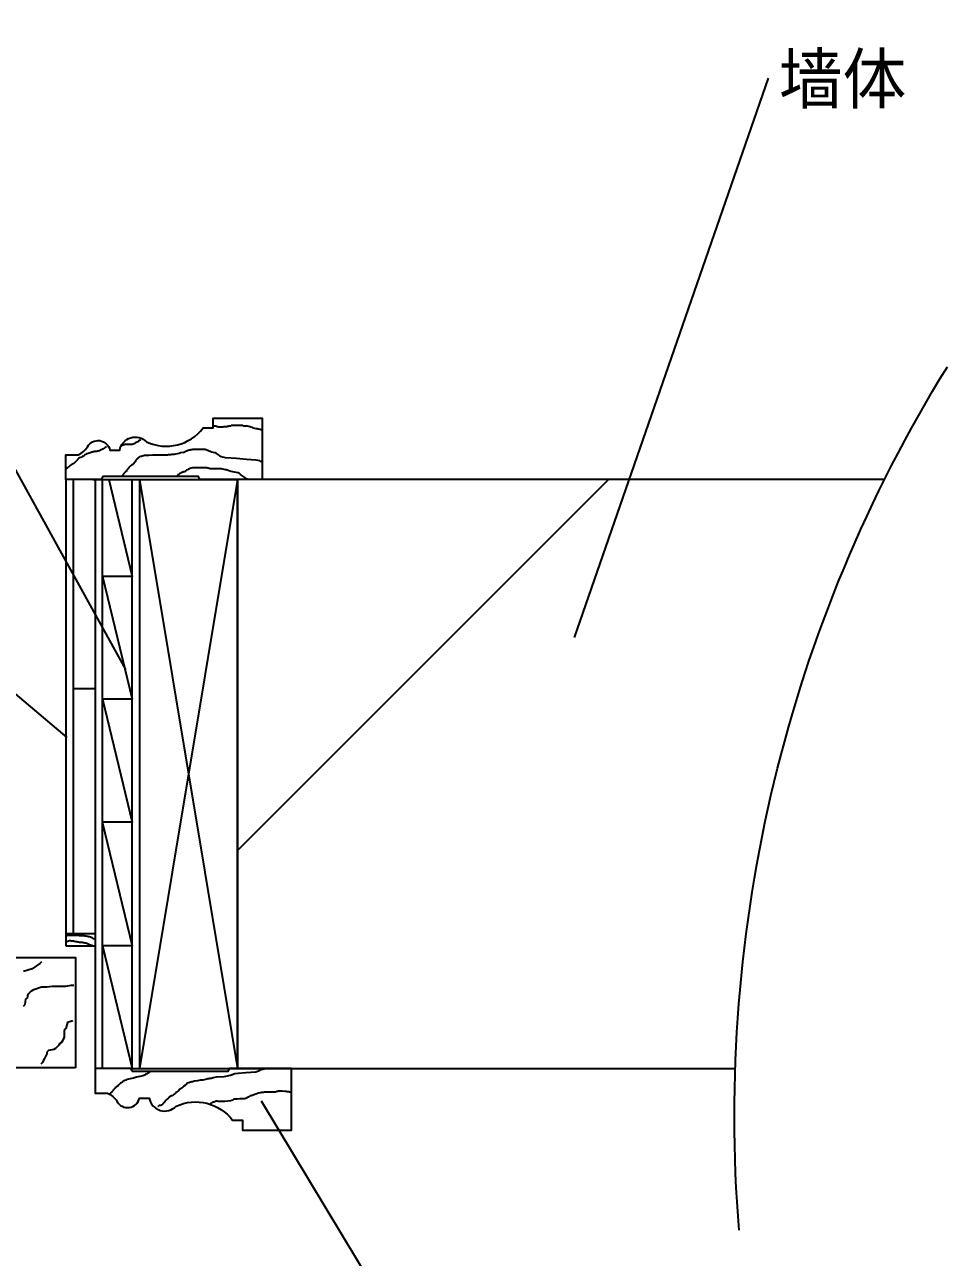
# Model space of a CAD drawing. Header units: metres. Extents: x 139 to 5307, y 329 to 6874.
# Drawn here: x 3819 to 4947, y 1337 to 2844 of the extents above; entities that cross this region are included whole.
import ezdxf

# ---------------------------------------------------------------- set-up
doc = ezdxf.new("R2010")
doc.units = ezdxf.units.M
for name, color, linetype in [('2', 2, 'Continuous'), ('3', 3, 'Continuous'), ('4', 4, 'Continuous'), ('7', 7, 'Continuous'), ('BH', 3, 'Continuous'), ('TEXT', 3, 'Continuous')]:
    doc.layers.add(name, color=color, linetype=linetype)
doc.dimstyles.get("Standard").update_dxf_attribs({"dimtxt": 2.5, "dimasz": 2.5, "dimexe": 1.25, "dimexo": 0.625, "dimtad": 1, "dimcen": 2.5, "dimazin": 3, "dimtfac": 1, "dimtmove": 0, "dimatfit": 3})

msp = doc.modelspace()

# ---------------------------------------------------------------- hatches: boundary and pattern name
at = {"layer": 'BH'}
h = msp.add_hatch(dxfattribs=at)
h.set_pattern_fill('AR-CONC', scale=30)
h.paths.add_polyline_path([(4870.21, 2287.95), (4079.56, 2287.95), (4079.56, 1567.95), (4136.56, 1567.95), (4687.64, 1567.95, -0.11)])
h = msp.add_hatch(dxfattribs=at)
h.set_pattern_fill('ANSI31', scale=500)
h.paths.add_polyline_path([(4870.21, 2287.95), (4079.56, 2287.95), (4079.56, 1567.95), (4136.56, 1567.95), (4687.64, 1567.95, -0.11)])
h = msp.add_hatch(dxfattribs=at)
h.set_pattern_fill('DOLMIT', scale=80)
h.paths.add_polyline_path([(3905.56, 2265.76), (3878.56, 2222.96), (3878.56, 1733.01), (3905.56, 1733.01)])

# ---------------------------------------------------------------- linework, layer by layer
at = {"layer": '2'}
msp.add_lwpolyline([(4870.21, 2287.95), (4079.56, 2287.95), (4079.56, 1567.95), (4687.64, 1567.95)], dxfattribs=at)
at = {"layer": '3'}
for p, q in [((4052.88, 2353.27), (4050.32, 2353.27)), ((4053.3, 2352.84), (4052.88, 2353.27)), ((4054.16, 2352.84), (4053.3, 2352.84)), ((4054.16, 2352.42), (4054.16, 2352.84)), ((4055.86, 2352.42), (4054.16, 2352.42)), ((4056.29, 2351.99), (4055.86, 2352.42)), ((4061.41, 2351.99), (4056.29, 2351.99)), ((4062.69, 2352.42), (4061.41, 2351.99)), ((4066.53, 2352.42), (4062.69, 2352.42)), ((4067.38, 2352.84), (4066.53, 2352.42)), ((4068.24, 2352.84), (4067.38, 2352.84)), ((4069.09, 2353.27), (4068.24, 2352.84)), ((4071.22, 2353.27), (4069.09, 2353.27)), ((4071.65, 2353.7), (4071.22, 2353.27)), ((4086.15, 2353.7), (4071.65, 2353.7)), ((4087.43, 2353.27), (4086.15, 2353.7)), ((4091.7, 2353.27), (4087.43, 2353.27)), ((4093.41, 2352.84), (4091.7, 2353.27)), ((4094.69, 2352.42), (4093.41, 2352.84)), ((4095.97, 2351.99), (4094.69, 2352.42)), ((4097.67, 2351.57), (4095.97, 2351.99)), ((4098.95, 2350.71), (4097.67, 2351.57)), ((4100.66, 2350.29), (4098.95, 2350.71)), ((4102.37, 2349.86), (4100.66, 2350.29)), ((3959.45, 2335.36), (3958.59, 2334.51)), ((3960.3, 2335.79), (3959.45, 2335.36)), ((3960.73, 2336.22), (3960.3, 2335.79)), ((4103.65, 2349.86), (4102.37, 2349.86)), ((4104.93, 2349.43), (4103.65, 2349.86)), ((4105.78, 2349.43), (4104.93, 2349.43)), ((4107.06, 2349.01), (4105.78, 2349.43)), ((4107.91, 2348.58), (4107.06, 2349.01)), ((4108.34, 2348.58), (4107.91, 2348.58)), ((3898.01, 2320.02), (3896.73, 2319.59)), ((3899.29, 2320.44), (3898.01, 2320.02)), ((3900.57, 2320.87), (3899.29, 2320.44)), ((3901.42, 2321.3), (3900.57, 2320.87)), ((3902.28, 2321.3), (3901.42, 2321.3)), ((3903.13, 2321.72), (3902.28, 2321.3)), ((3903.98, 2321.72), (3903.13, 2321.72)), ((3904.84, 2322.15), (3903.98, 2321.72)), ((3907.4, 2322.15), (3904.84, 2322.15)), ((3908.25, 2322.58), (3907.4, 2322.15)), ((3909.1, 2322.58), (3908.25, 2322.58)), ((3910.38, 2323), (3909.1, 2322.58)), ((3911.66, 2323.85), (3910.38, 2323)), ((3912.94, 2324.28), (3911.66, 2323.85)), ((3914.22, 2324.71), (3912.94, 2324.28)), ((3915.5, 2325.56), (3914.22, 2324.71)), ((3915.93, 2325.56), (3915.5, 2325.56)), ((3916.36, 2325.99), (3915.93, 2325.56)), ((3917.21, 2326.41), (3916.36, 2325.99)), ((3917.64, 2326.84), (3917.21, 2326.41)), ((3918.49, 2327.26), (3917.64, 2326.84)), ((3918.92, 2327.26), (3918.49, 2327.26)), ((3919.34, 2327.69), (3918.92, 2327.26)), ((3938.97, 2329.4), (3938.54, 2329.4)), ((3940.25, 2329.82), (3938.97, 2329.82)), ((3938.97, 2329.82), (3938.97, 2329.4)), ((3940.67, 2330.25), (3940.25, 2329.82)), ((3941.53, 2330.25), (3940.67, 2330.25)), ((3941.95, 2330.68), (3941.53, 2330.25)), ((3950.91, 2330.68), (3941.95, 2330.68)), ((3951.77, 2331.1), (3950.91, 2330.68)), ((3953.05, 2331.53), (3951.77, 2331.1)), ((3953.9, 2331.95), (3953.05, 2331.53)), ((3954.75, 2332.81), (3953.9, 2331.95)), ((3955.61, 2333.23), (3954.75, 2332.81)), ((3956.89, 2333.66), (3955.61, 2333.23)), ((3958.59, 2334.51), (3956.89, 2333.66)), ((4009.79, 2320.44), (4008.08, 2319.59)), ((4014.05, 2320.87), (4009.79, 2320.44)), ((4015.33, 2321.72), (4014.05, 2320.87)), ((4017.04, 2322.58), (4015.33, 2321.72)), ((4018.32, 2323), (4017.04, 2322.58)), ((4019.17, 2323.43), (4018.32, 2323)), ((4020.45, 2323.85), (4019.17, 2323.43)), ((4021.73, 2323.85), (4020.45, 2323.85)), ((4022.59, 2324.28), (4021.73, 2323.85)), ((4023.87, 2324.28), (4022.59, 2324.28)), ((4024.72, 2324.71), (4023.87, 2324.28)), ((4040.51, 2324.71), (4024.72, 2324.71)), ((4040.93, 2324.28), (4040.51, 2324.71)), ((4041.79, 2324.28), (4040.93, 2324.28)), ((4042.21, 2323.85), (4041.79, 2324.28)), ((4042.64, 2323.43), (4042.21, 2323.85)), ((4043.07, 2323.43), (4042.64, 2323.43)), ((4043.49, 2323), (4043.07, 2323.43)), ((4043.92, 2323), (4043.49, 2323)), ((4044.77, 2322.58), (4043.92, 2323)), ((4046.05, 2322.15), (4044.77, 2322.58)), ((4047.76, 2321.3), (4046.05, 2322.15)), ((4052.02, 2320.44), (4047.76, 2321.3)), ((4053.73, 2319.59), (4052.02, 2320.44)), ((3875.4, 2305.1), (3874.97, 2305.1)), ((3874.97, 2305.1), (3874.97, 2304.67)), ((3875.83, 2305.52), (3875.4, 2305.1)), ((3876.25, 2305.52), (3875.83, 2305.52)), ((3876.68, 2305.95), (3876.25, 2305.52)), ((3877.11, 2306.37), (3876.68, 2305.95)), ((3877.96, 2306.8), (3877.11, 2306.37)), ((3878.39, 2307.23), (3877.96, 2306.8)), ((3878.81, 2307.23), (3878.39, 2307.23)), ((3879.24, 2307.65), (3878.81, 2307.23)), ((3880.09, 2308.08), (3879.24, 2307.65)), ((3880.52, 2308.51), (3880.09, 2308.08)), ((3880.95, 2308.93), (3880.52, 2308.51)), ((3881.37, 2309.36), (3880.95, 2308.93)), ((3881.8, 2309.79), (3881.37, 2309.36)), ((3882.22, 2310.21), (3881.8, 2309.79)), ((3882.65, 2310.64), (3882.22, 2310.21)), ((3883.08, 2311.06), (3882.65, 2310.64)), ((3883.5, 2311.49), (3883.08, 2311.06)), ((3883.93, 2311.92), (3883.5, 2311.49)), ((3884.36, 2312.77), (3883.93, 2312.34)), ((3883.93, 2312.34), (3883.93, 2311.92)), ((3884.78, 2313.2), (3884.36, 2312.77)), ((3885.21, 2313.62), (3884.78, 2313.2)), ((3885.64, 2314.05), (3885.21, 2313.62)), ((3886.49, 2314.48), (3885.64, 2314.05)), ((3887.77, 2314.9), (3886.49, 2314.48)), ((3888.62, 2315.33), (3887.77, 2314.9)), ((3889.9, 2316.18), (3888.62, 2315.33)), ((3890.76, 2316.61), (3889.9, 2316.18)), ((3892.04, 2317.03), (3890.76, 2316.61)), ((3892.89, 2317.89), (3892.04, 2317.03)), ((3894.17, 2318.31), (3892.89, 2317.89)), ((3895.88, 2319.16), (3894.17, 2318.31)), ((3896.73, 2319.59), (3895.88, 2319.16)), ((3950.06, 2305.52), (3948.78, 2304.67)), ((3951.34, 2306.37), (3950.06, 2305.52)), ((3952.62, 2307.65), (3951.34, 2306.37)), ((3953.47, 2308.51), (3952.62, 2307.65)), ((3954.33, 2309.36), (3953.47, 2308.51)), ((3954.75, 2310.64), (3954.33, 2309.36)), ((3955.18, 2311.49), (3954.75, 2310.64)), ((3955.61, 2311.92), (3955.18, 2311.49)), ((3956.46, 2312.77), (3955.61, 2311.92)), ((3957.31, 2313.2), (3956.46, 2312.77)), ((3957.74, 2314.05), (3957.31, 2313.2)), ((3958.59, 2314.48), (3957.74, 2314.05)), ((3959.02, 2314.9), (3958.59, 2314.48)), ((3959.87, 2315.75), (3959.02, 2314.9)), ((3961.58, 2316.18), (3959.87, 2315.75)), ((3965.84, 2317.03), (3961.58, 2316.18)), ((3970.96, 2317.03), (3965.84, 2317.03)), ((3976.08, 2317.46), (3970.96, 2317.03)), ((3994, 2317.46), (3976.08, 2317.46)), ((3995.28, 2317.89), (3994, 2317.46)), ((3997.84, 2317.89), (3995.28, 2317.89)), ((3999.12, 2318.31), (3997.84, 2317.89)), ((4002.11, 2318.31), (3999.12, 2318.31)), ((4003.82, 2318.74), (4002.11, 2318.31)), ((4008.08, 2319.59), (4003.82, 2318.74)), ((4055.01, 2318.74), (4053.73, 2319.59)), ((4055.86, 2317.89), (4055.01, 2318.74)), ((4056.72, 2317.46), (4055.86, 2317.89)), ((4058, 2316.61), (4056.72, 2317.46)), ((4059.7, 2315.75), (4058, 2316.61)), ((4064.82, 2314.48), (4059.7, 2315.75)), ((4078.48, 2313.62), (4064.82, 2314.48)), ((4090.42, 2312.34), (4078.48, 2313.62)), ((4102.37, 2311.49), (4090.42, 2312.34)), ((4106.63, 2310.64), (4102.37, 2311.49)), ((4107.91, 2309.79), (4106.63, 2310.64)), ((4108.77, 2309.36), (4107.91, 2309.79)), ((4109.62, 2308.93), (4108.77, 2309.36)), ((4110.05, 2308.51), (4109.62, 2308.93)), ((4110.47, 2308.51), (4110.05, 2308.51)), ((3870.71, 2300.83), (3870.28, 2300.83)), ((3871.13, 2301.69), (3870.71, 2301.69)), ((3870.71, 2301.69), (3870.71, 2300.83)), ((3871.56, 2302.11), (3871.13, 2301.69)), ((3871.99, 2302.54), (3871.56, 2302.11)), ((3872.41, 2302.54), (3871.99, 2302.54)), ((3872.84, 2302.96), (3872.41, 2302.96)), ((3872.41, 2302.96), (3872.41, 2302.54)), ((3873.69, 2303.82), (3872.84, 2302.96)), ((3874.12, 2304.24), (3873.69, 2303.82)), ((3874.97, 2304.67), (3874.12, 2304.24)), ((3938.54, 2292.31), (3938.11, 2291.88)), ((3938.97, 2292.31), (3938.54, 2292.31)), ((3939.39, 2292.73), (3938.97, 2292.73)), ((3938.97, 2292.73), (3938.97, 2292.31)), ((3939.82, 2294.01), (3939.39, 2293.59)), ((3939.39, 2293.59), (3939.39, 2292.73)), ((3940.25, 2294.44), (3939.82, 2294.01)), ((3940.67, 2295.29), (3940.25, 2294.86)), ((3940.25, 2294.86), (3940.25, 2294.44)), ((3941.1, 2295.72), (3940.67, 2295.29)), ((3941.53, 2296.14), (3941.1, 2295.72)), ((3941.95, 2296.57), (3941.53, 2296.14)), ((3942.38, 2297.42), (3941.95, 2296.57)), ((3943.23, 2297.85), (3942.38, 2297.42)), ((3943.66, 2298.7), (3943.23, 2297.85)), ((3944.09, 2299.13), (3943.66, 2298.7)), ((3944.51, 2299.55), (3944.09, 2299.13)), ((3944.94, 2300.41), (3944.51, 2299.55)), ((3945.37, 2300.83), (3944.94, 2300.41)), ((3946.22, 2301.69), (3945.37, 2300.83)), ((3946.65, 2302.54), (3946.22, 2301.69)), ((3947.07, 2302.96), (3946.65, 2302.54)), ((3947.93, 2303.82), (3947.07, 2302.96)), ((3948.78, 2304.67), (3947.93, 2303.82)), ((4006.8, 2293.59), (4005.95, 2293.59)), ((4005.95, 2293.59), (4005.95, 2293.16)), ((4007.65, 2294.01), (4006.8, 2293.59)), ((4008.51, 2294.86), (4007.65, 2294.01)), ((4009.36, 2295.29), (4008.51, 2294.86)), ((4010.21, 2295.72), (4009.36, 2295.29)), ((4011.07, 2296.57), (4010.21, 2295.72)), ((4011.92, 2296.57), (4011.07, 2296.57)), ((4012.77, 2297), (4011.92, 2296.57)), ((4013.2, 2297), (4012.77, 2297)), ((4014.05, 2297.42), (4013.2, 2297)), ((4014.91, 2297.42), (4014.05, 2297.42)), ((4015.76, 2298.27), (4014.91, 2297.42)), ((4017.04, 2299.13), (4015.76, 2298.27)), ((4018.32, 2299.55), (4017.04, 2299.13)), ((4019.6, 2300.41), (4018.32, 2299.55)), ((4020.88, 2300.83), (4019.6, 2300.41)), ((4021.73, 2301.26), (4020.88, 2300.83)), ((4023.01, 2301.69), (4021.73, 2301.26)), ((4024.29, 2302.11), (4023.01, 2301.69)), ((4042.21, 2302.11), (4024.29, 2302.11)), ((4043.07, 2301.69), (4042.21, 2302.11)), ((4043.49, 2301.69), (4043.07, 2301.69)), ((4044.77, 2301.26), (4043.49, 2301.69)), ((4046.05, 2300.83), (4044.77, 2301.26)), ((4060.13, 2300.83), (4046.05, 2300.83)), ((4061.41, 2300.41), (4060.13, 2300.83)), ((4063.12, 2299.98), (4061.41, 2300.41)), ((4064.82, 2299.55), (4063.12, 2299.98)), ((4066.1, 2299.55), (4064.82, 2299.55)), ((4066.53, 2299.13), (4066.1, 2299.55)), ((4067.38, 2299.13), (4066.53, 2299.13)), ((4068.24, 2298.7), (4067.38, 2299.13)), ((4069.94, 2298.27), (4068.24, 2298.7)), ((4071.65, 2297.85), (4069.94, 2298.27)), ((4075.92, 2297), (4071.65, 2297.85)), ((4080.18, 2296.14), (4075.92, 2297)), ((4081.89, 2295.29), (4080.18, 2296.14)), ((4083.17, 2294.01), (4081.89, 2295.29)), ((4084.88, 2292.73), (4083.17, 2294.01)), ((4088.29, 2290.17), (4084.88, 2292.73)), ((4089.99, 2289.32), (4088.29, 2290.17)), ((4091.27, 2288.47), (4089.99, 2289.32)), ((4091.7, 2288.47), (4091.27, 2288.47)), ((4091.7, 2288.04), (4091.7, 2288.47)), ((3869.79, 1730.28), (3869.56, 1730.05)), ((3869.79, 1723.01), (3869.56, 1722.9)), ((3870.88, 1730.28), (3869.79, 1730.28)), ((3870.88, 1723.01), (3869.79, 1723.01)), ((3871.61, 1730.65), (3870.88, 1730.28)), ((3871.97, 1723.37), (3870.88, 1723.01)), ((3885.44, 1730.65), (3871.61, 1730.65)), ((3873.07, 1723.74), (3871.97, 1723.37)), ((3873.43, 1723.74), (3873.07, 1723.74)), ((3873.79, 1724.1), (3873.43, 1723.74)), ((3875.25, 1724.1), (3873.79, 1724.1)), ((3875.98, 1723.74), (3875.25, 1724.1)), ((3878.89, 1723.74), (3875.98, 1723.74)), ((3879.62, 1723.37), (3878.89, 1723.74)), ((3880.71, 1723.37), (3879.62, 1723.37)), ((3881.8, 1723.01), (3880.71, 1723.37)), ((3883.26, 1723.01), (3881.8, 1723.01)), ((3884.35, 1722.65), (3883.26, 1723.01)), ((3885.44, 1722.65), (3884.35, 1722.65)), ((3886.17, 1730.28), (3885.44, 1730.65)), ((3885.81, 1722.28), (3885.44, 1722.65)), ((3887.63, 1722.28), (3885.81, 1722.28)), ((3891.99, 1730.28), (3886.17, 1730.28)), ((3888.35, 1721.92), (3887.63, 1722.28)), ((3889.81, 1721.92), (3888.35, 1721.92)), ((3890.9, 1721.56), (3889.81, 1721.92)), ((3891.63, 1721.56), (3890.9, 1721.56)), ((3892.72, 1721.19), (3891.63, 1721.56)), ((3892.72, 1729.92), (3891.99, 1730.28)), ((3894.91, 1729.92), (3892.72, 1729.92)), ((3894.18, 1721.19), (3892.72, 1721.19)), ((3895.27, 1720.83), (3894.18, 1721.19)), ((3895.27, 1729.56), (3894.91, 1729.92)), ((3896.73, 1729.56), (3895.27, 1729.56)), ((3896, 1720.46), (3895.27, 1720.83)), ((3897.09, 1720.1), (3896, 1720.46)), ((3897.09, 1729.19), (3896.73, 1729.56)), ((3898.55, 1729.19), (3897.09, 1729.19)), ((3897.82, 1719.74), (3897.09, 1720.1)), ((3898.55, 1719.37), (3897.82, 1719.74)), ((3899.64, 1728.83), (3898.55, 1729.19)), ((3899.64, 1719.01), (3898.55, 1719.37)), ((3900.73, 1728.1), (3899.64, 1728.83)), ((3900.37, 1718.65), (3899.64, 1719.01)), ((3901.46, 1718.28), (3900.37, 1718.65)), ((3901.82, 1727.74), (3900.73, 1728.1)), ((3902.19, 1717.92), (3901.46, 1718.28)), ((3902.91, 1727.01), (3901.82, 1727.74)), ((3903.64, 1726.65), (3902.91, 1727.01)), ((3904.37, 1726.28), (3903.64, 1726.65)), ((3904.73, 1725.92), (3904.37, 1726.28)), ((3905.1, 1725.92), (3904.73, 1725.92)), ((4109.33, 1566.81), (4108.32, 1566.48)), ((4110.67, 1566.81), (4109.33, 1566.81)), ((4111.68, 1567.15), (4110.67, 1566.81)), ((4112.35, 1567.15), (4111.68, 1567.15)), ((3938.75, 1552.05), (3937.41, 1550.71)), ((3939.76, 1552.72), (3938.75, 1552.05)), ((3940.77, 1553.06), (3939.76, 1552.72)), ((3941.78, 1553.39), (3940.77, 1553.06)), ((3942.78, 1554.06), (3941.78, 1553.39)), ((3944.13, 1554.74), (3942.78, 1554.06)), ((3948.16, 1555.41), (3944.13, 1554.74)), ((3952.18, 1556.41), (3948.16, 1555.41)), ((3956.21, 1557.42), (3952.18, 1556.41)), ((3960.24, 1558.43), (3956.21, 1557.42)), ((3963.6, 1559.1), (3960.24, 1558.43)), ((3964.94, 1559.77), (3963.6, 1559.1)), ((3965.95, 1560.1), (3964.94, 1559.77)), ((3966.96, 1560.77), (3965.95, 1560.1)), ((3967.97, 1561.11), (3966.96, 1560.77)), ((3968.97, 1561.78), (3967.97, 1561.11)), ((3969.98, 1562.45), (3968.97, 1561.78)), ((3970.99, 1563.12), (3969.98, 1562.45)), ((3972, 1563.79), (3970.99, 1563.12)), ((3972.67, 1564.13), (3972, 1563.79)), ((4023.37, 1551.72), (4022.7, 1551.38)), ((4024.38, 1552.05), (4023.37, 1551.72)), ((4025.72, 1552.39), (4024.38, 1552.05)), ((4027.06, 1552.72), (4025.72, 1552.39)), ((4030.42, 1553.06), (4027.06, 1552.72)), ((4033.78, 1553.73), (4030.42, 1553.06)), ((4037.14, 1554.06), (4033.78, 1553.73)), ((4040.5, 1554.74), (4037.14, 1554.06)), ((4041.84, 1555.07), (4040.5, 1554.74)), ((4043.18, 1555.41), (4041.84, 1555.07)), ((4044.86, 1555.41), (4043.18, 1555.41)), ((4045.53, 1555.74), (4044.86, 1555.41)), ((4046.54, 1555.74), (4045.53, 1555.74)), ((4047.55, 1556.08), (4046.54, 1555.74)), ((4048.55, 1556.41), (4047.55, 1556.08)), ((4049.9, 1556.75), (4048.55, 1556.41)), ((4053.25, 1557.42), (4049.9, 1556.75)), ((4062.66, 1558.09), (4053.25, 1557.42)), ((4066.69, 1558.76), (4062.66, 1558.09)), ((4070.04, 1559.43), (4066.69, 1558.76)), ((4071.05, 1559.77), (4070.04, 1559.43)), ((4072.06, 1560.1), (4071.05, 1559.77)), ((4073.07, 1560.44), (4072.06, 1560.1)), ((4073.4, 1560.44), (4073.07, 1560.44)), ((4074.07, 1560.77), (4073.4, 1560.44)), ((4075.08, 1561.11), (4074.07, 1560.77)), ((4076.42, 1561.45), (4075.08, 1561.11)), ((4080.45, 1562.12), (4076.42, 1561.45)), ((4089.86, 1562.79), (4080.45, 1562.12)), ((4101.94, 1563.79), (4089.86, 1562.79)), ((4105.3, 1564.8), (4101.94, 1563.79)), ((4106.31, 1565.47), (4105.3, 1564.8)), ((4107.32, 1566.14), (4106.31, 1565.47)), ((4108.32, 1566.48), (4107.32, 1566.14)), ((3923.31, 1536.95), (3922.64, 1536.95)), ((3922.64, 1536.95), (3922.64, 1536.62)), ((3923.64, 1537.62), (3923.31, 1537.29)), ((3923.31, 1537.29), (3923.31, 1536.95)), ((3923.98, 1537.96), (3923.64, 1537.62)), ((3924.31, 1537.96), (3923.98, 1537.96)), ((3924.99, 1538.63), (3924.31, 1537.96)), ((3925.32, 1538.63), (3924.99, 1538.63)), ((3925.66, 1538.96), (3925.32, 1538.63)), ((3925.99, 1539.64), (3925.66, 1538.96)), ((3926.67, 1540.31), (3925.99, 1539.64)), ((3927, 1540.64), (3926.67, 1540.31)), ((3927.67, 1541.65), (3927, 1541.31)), ((3927, 1541.31), (3927, 1540.64)), ((3928.01, 1542.32), (3927.67, 1541.65)), ((3928.34, 1542.66), (3928.01, 1542.32)), ((3929.02, 1543.33), (3928.34, 1542.66)), ((3929.35, 1543.66), (3929.02, 1543.33)), ((3929.69, 1544), (3929.35, 1544)), ((3929.35, 1544), (3929.35, 1543.66)), ((3930.02, 1544.33), (3929.69, 1544.33)), ((3929.69, 1544.33), (3929.69, 1544)), ((3930.69, 1545), (3930.02, 1544.33)), ((3931.7, 1545.68), (3930.69, 1545)), ((3933.04, 1546.68), (3931.7, 1545.68)), ((3934.05, 1547.69), (3933.04, 1546.68)), ((3935.4, 1549.03), (3934.05, 1547.69)), ((3936.4, 1550.04), (3935.4, 1549.03)), ((3937.41, 1550.71), (3936.4, 1550.04)), ((4002.22, 1536.62), (4001.21, 1535.95)), ((4003.22, 1537.62), (4002.22, 1536.62)), ((4003.89, 1538.29), (4003.22, 1537.62)), ((4005.24, 1539.3), (4003.89, 1538.29)), ((4006.58, 1540.31), (4005.24, 1539.3)), ((4007.92, 1541.31), (4006.58, 1540.31)), ((4008.6, 1542.32), (4007.92, 1541.31)), ((4009.27, 1542.99), (4008.6, 1542.32)), ((4009.6, 1543.33), (4009.27, 1542.99)), ((4010.27, 1543.33), (4009.6, 1543.33)), ((4010.61, 1543.66), (4010.27, 1543.33)), ((4010.95, 1544), (4010.61, 1543.66)), ((4011.62, 1544.67), (4010.95, 1544)), ((4012.63, 1545.34), (4011.62, 1544.67)), ((4013.63, 1546.01), (4012.63, 1545.34)), ((4014.98, 1547.02), (4013.63, 1546.01)), ((4015.98, 1548.02), (4014.98, 1547.02)), ((4016.99, 1549.03), (4015.98, 1548.02)), ((4018, 1550.04), (4016.99, 1549.03)), ((4020.01, 1550.71), (4018, 1550.04)), ((4021.02, 1551.04), (4020.01, 1550.71)), ((4022.03, 1551.38), (4021.02, 1551.04)), ((4022.7, 1551.38), (4022.03, 1551.38)), ((4101.94, 1536.62), (4100.6, 1536.28)), ((4102.95, 1537.29), (4101.94, 1536.62)), ((4103.96, 1537.62), (4102.95, 1537.29)), ((4105.3, 1537.96), (4103.96, 1537.62)), ((4106.64, 1538.29), (4105.3, 1537.96)), ((4107.99, 1538.29), (4106.64, 1538.29)), ((4109.33, 1538.63), (4107.99, 1538.29)), ((4110.34, 1538.96), (4109.33, 1538.63)), ((4111.68, 1538.96), (4110.34, 1538.96)), ((4112.02, 1539.3), (4111.68, 1538.96)), ((4125.78, 1539.3), (4112.02, 1539.3)), ((4126.79, 1539.64), (4125.78, 1539.3)), ((4127.8, 1539.97), (4126.79, 1539.64)), ((4128.81, 1539.97), (4127.8, 1539.97)), ((4129.48, 1540.31), (4128.81, 1539.97)), ((4134.18, 1540.31), (4129.48, 1540.31)), ((4137.54, 1539.97), (4134.18, 1540.31)), ((4138.88, 1539.97), (4137.54, 1539.97)), ((4140.22, 1539.64), (4138.88, 1539.97)), ((4142.24, 1539.64), (4140.22, 1539.64)), ((4142.91, 1539.3), (4142.24, 1539.64)), ((4143.92, 1539.3), (4142.91, 1539.3)), ((4144.25, 1538.96), (4143.92, 1539.3)), ((4144.59, 1538.63), (4144.25, 1538.96)), ((3982.4, 1521.85), (3982.07, 1521.85)), ((3982.07, 1521.85), (3982.07, 1521.52)), ((3982.74, 1522.19), (3982.4, 1521.85)), ((3983.08, 1522.19), (3982.74, 1522.19)), ((3983.41, 1522.52), (3983.08, 1522.19)), ((3983.75, 1522.86), (3983.41, 1522.52)), ((3985.76, 1522.86), (3983.75, 1522.86)), ((3986.43, 1523.19), (3985.76, 1522.86)), ((3986.77, 1523.19), (3986.43, 1523.19)), ((3987.11, 1523.53), (3986.77, 1523.19)), ((3987.78, 1524.2), (3987.11, 1523.53)), ((3988.11, 1524.87), (3987.78, 1524.54)), ((3987.78, 1524.54), (3987.78, 1524.2)), ((3988.45, 1525.54), (3988.11, 1524.87)), ((3989.12, 1526.21), (3988.45, 1525.54)), ((3990.46, 1527.56), (3989.12, 1526.21)), ((3990.8, 1528.23), (3990.46, 1527.56)), ((3991.14, 1528.56), (3990.8, 1528.23)), ((3991.81, 1528.9), (3991.14, 1528.56)), ((3992.14, 1529.57), (3991.81, 1528.9)), ((3992.81, 1529.91), (3992.14, 1529.57)), ((3993.49, 1530.58), (3992.81, 1529.91)), ((3994.49, 1531.25), (3993.49, 1530.58)), ((3994.83, 1531.92), (3994.49, 1531.25)), ((3995.5, 1532.59), (3994.83, 1531.92)), ((3996.17, 1532.93), (3995.5, 1532.59)), ((3996.51, 1533.6), (3996.17, 1532.93)), ((3997.52, 1533.93), (3996.51, 1533.6)), ((3998.19, 1534.27), (3997.52, 1533.93)), ((3998.86, 1534.6), (3998.19, 1534.27)), ((3999.87, 1534.94), (3998.86, 1534.6)), ((4000.54, 1535.27), (3999.87, 1534.94)), ((4001.21, 1535.95), (4000.54, 1535.27)), ((4046.54, 1525.21), (4046.2, 1524.87)), ((4047.21, 1525.21), (4046.54, 1525.21)), ((4047.55, 1525.88), (4047.21, 1525.54)), ((4047.21, 1525.54), (4047.21, 1525.21)), ((4047.88, 1525.88), (4047.55, 1525.88)), ((4048.22, 1526.21), (4047.88, 1525.88)), ((4048.55, 1526.21), (4048.22, 1526.21)), ((4049.56, 1526.55), (4048.55, 1526.55)), ((4048.55, 1526.55), (4048.55, 1526.21)), ((4050.57, 1526.89), (4049.56, 1526.89)), ((4049.56, 1526.89), (4049.56, 1526.55)), ((4051.24, 1527.22), (4050.57, 1526.89)), ((4051.58, 1527.56), (4051.24, 1527.22)), ((4052.25, 1527.56), (4051.58, 1527.56)), ((4052.58, 1527.89), (4052.25, 1527.89)), ((4052.25, 1527.89), (4052.25, 1527.56)), ((4052.92, 1528.23), (4052.58, 1527.89)), ((4054.93, 1528.23), (4052.92, 1528.23)), ((4055.27, 1527.89), (4054.93, 1528.23)), ((4064.34, 1527.89), (4055.27, 1527.89)), ((4067.69, 1528.23), (4064.34, 1527.89)), ((4071.05, 1528.56), (4067.69, 1528.23)), ((4072.39, 1529.23), (4071.05, 1528.56)), ((4073.74, 1529.57), (4072.39, 1529.23)), ((4074.74, 1530.24), (4073.74, 1529.57)), ((4075.75, 1530.58), (4074.74, 1530.24)), ((4079.11, 1530.58), (4075.75, 1530.58)), ((4082.47, 1530.91), (4079.11, 1530.58)), ((4087.17, 1530.91), (4082.47, 1530.91)), ((4088.18, 1531.25), (4087.17, 1530.91)), ((4089.18, 1531.58), (4088.18, 1531.25)), ((4089.86, 1531.58), (4089.18, 1531.58)), ((4090.86, 1532.25), (4089.86, 1531.58)), ((4091.87, 1532.59), (4090.86, 1532.25)), ((4092.88, 1533.26), (4091.87, 1532.59)), ((4093.88, 1533.93), (4092.88, 1533.26)), ((4094.89, 1534.6), (4093.88, 1533.93)), ((4095.56, 1534.94), (4094.89, 1534.6)), ((4096.24, 1534.94), (4095.56, 1534.94)), ((4096.57, 1535.27), (4096.24, 1534.94)), ((4097.91, 1535.27), (4096.57, 1535.27)), ((4098.59, 1535.61), (4097.91, 1535.27)), ((4099.59, 1535.95), (4098.59, 1535.61)), ((4100.6, 1536.28), (4099.59, 1535.95))]:
    msp.add_line(p, q, dxfattribs=at)
msp.add_lwpolyline([(4692.83, 1370.48, -0.16), (4947.49, 2425.64)], format="xyb", dxfattribs=at)
at = {"layer": '4'}
for p, q in [((3869.56, 2287.95), (3869.56, 1718.01)), ((3902.58, 2287.95), (3986.56, 2287.95)), ((3902.58, 2287.95), (3986.56, 2287.95)), ((3902.58, 2287.95), (4079.56, 2287.95)), ((4079.56, 1567.95), (4079.56, 2287.95)), ((3869.56, 1733.01), (3905.56, 1733.01)), ((3869.56, 1718.01), (3905.56, 1718.01)), ((3948.78, 1567.95), (4088.56, 1567.95)), ((3948.78, 1567.95), (3968.56, 1567.95))]:
    msp.add_line(p, q, dxfattribs=at)
for points in [[(3884.56, 2317.95, 0.16), (3896.03, 2327.84, -0.69), (3923.56, 2323.95), (3935.51, 2323.95, -0.61), (3968.39, 2333.82, 0.35), (4037.56, 2350.95), (4049.56, 2350.95), (4049.56, 2362.95), (4109.56, 2362.95), (4109.56, 2287.95), (4033.43, 2287.95), (4031.63, 2291.55), (3915.01, 2291.55), (3912.78, 2287.95), (3869.56, 2287.95), (3869.56, 2317.95)], [(3920.56, 1537.95, -0.16), (3932.03, 1528.06, 0.69), (3959.56, 1531.95), (3971.51, 1531.95, 0.61), (4004.39, 1522.07, -0.35), (4073.56, 1504.95), (4085.56, 1504.95), (4085.56, 1492.95), (4145.56, 1492.95), (4145.56, 1567.95), (4069.43, 1567.95), (4067.63, 1564.35), (3951.01, 1564.35), (3948.78, 1567.95), (3905.56, 1567.95), (3905.56, 1537.95)]]:
    msp.add_lwpolyline(points, format="xyb", close=True, dxfattribs=at)
msp.add_lwpolyline([(3881.56, 1568.86), (3491.56, 1568.86), (3491.56, 1703.86), (3881.56, 1703.86)], close=True, dxfattribs=at)
at = {"layer": '7'}
for p, q in [((3878.56, 2287.95), (3878.56, 1733.01)), ((3905.56, 2287.95), (3905.56, 1567.95)), ((3959.56, 2287.95), (3959.56, 1567.95))]:
    msp.add_line(p, q, dxfattribs=at)
at = {"layer": 'BH'}
for p, q in [((3914.56, 1567.95), (3914.56, 2287.95)), ((3950.56, 1567.95), (3950.56, 2287.95)), ((3959.56, 2287.95), (4079.56, 1567.95)), ((4079.56, 2287.95), (3959.56, 1567.95)), ((3828.27, 1690.05), (3817.65, 1686.87)), ((3837.83, 1696.42), (3828.27, 1690.05)), ((3839.96, 1698.54), (3837.83, 1696.42)), ((3822.96, 1657.15), (3824.02, 1659.27)), ((3822.96, 1655.03), (3822.96, 1657.15)), ((3824.02, 1659.27), (3826.15, 1661.4)), ((3826.15, 1661.4), (3828.27, 1663.52)), ((3828.27, 1663.52), (3830.4, 1664.58)), ((3830.4, 1664.58), (3839.96, 1667.76)), ((3839.96, 1667.76), (3846.33, 1667.76)), ((3846.33, 1667.76), (3852.71, 1668.82)), ((3852.71, 1668.82), (3869.71, 1668.82)), ((3869.71, 1668.82), (3876.08, 1669.89)), ((3876.08, 1669.89), (3879.27, 1669.89)), ((3817.65, 1644.42), (3819.77, 1646.54)), ((3819.77, 1646.54), (3820.83, 1652.91)), ((3820.83, 1652.91), (3822.96, 1655.03)), ((3869.71, 1616.82), (3867.58, 1614.7)), ((3867.58, 1614.7), (3867.58, 1606.21)), ((3871.83, 1624.25), (3869.71, 1616.82)), ((3878.21, 1626.37), (3871.83, 1624.25)), ((3862.27, 1598.78), (3861.21, 1596.66)), ((3864.39, 1599.84), (3862.27, 1598.78)), ((3865.46, 1601.96), (3864.39, 1599.84)), ((3866.52, 1604.09), (3865.46, 1601.96)), ((3867.58, 1606.21), (3866.52, 1604.09)), ((3844.21, 1581.8), (3843.15, 1579.68)), ((3846.33, 1586.05), (3844.21, 1581.8)), ((3848.46, 1590.29), (3846.33, 1588.17)), ((3846.33, 1588.17), (3846.33, 1586.05)), ((3854.83, 1591.35), (3848.46, 1590.29)), ((3856.96, 1592.41), (3854.83, 1591.35)), ((3859.08, 1594.54), (3856.96, 1592.41)), ((3861.21, 1596.66), (3859.08, 1594.54)), ((3841.02, 1575.43), (3838.9, 1573.31)), ((3842.08, 1577.56), (3841.02, 1575.43)), ((3843.15, 1579.68), (3842.08, 1577.56))]:
    msp.add_line(p, q, dxfattribs=at)
for points in [[(3922.08, 2287.95), (3950.56, 2169.29), (3914.56, 2169.29), (3950.56, 2019.29), (3914.56, 2019.29)], [(3914.56, 2169.29), (3950.56, 2019.29), (3914.56, 2019.29), (3950.56, 1869.29), (3914.56, 1869.29)], [(3914.56, 1867.95), (3950.56, 1717.95), (3914.56, 1717.95), (3950.56, 1567.95), (3914.56, 1567.95)]]:
    msp.add_lwpolyline(points, dxfattribs=at)

# ---------------------------------------------------------------- texts
at = {"layer": 'TEXT'}
msp.add_text('墙体', height=60, dxfattribs=at).set_placement((4741.44, 2747.61))

# ---------------------------------------------------------------- leaders
at = {"layer": 'BH'}
for points in [[(3943.17, 2055.6), (3507.18, 2843.73)], [(4491.56, 2094.8), (4728.87, 2778.25)], [(3871.33, 1972.53), (3236.66, 2506.14)], [(4108.65, 1528.55), (4353.44, 1122.74), (4450.05, 1122.74)]]:
    msp.add_leader(points, dimstyle='Standard', dxfattribs=at)

doc.saveas('drawing.dxf')
